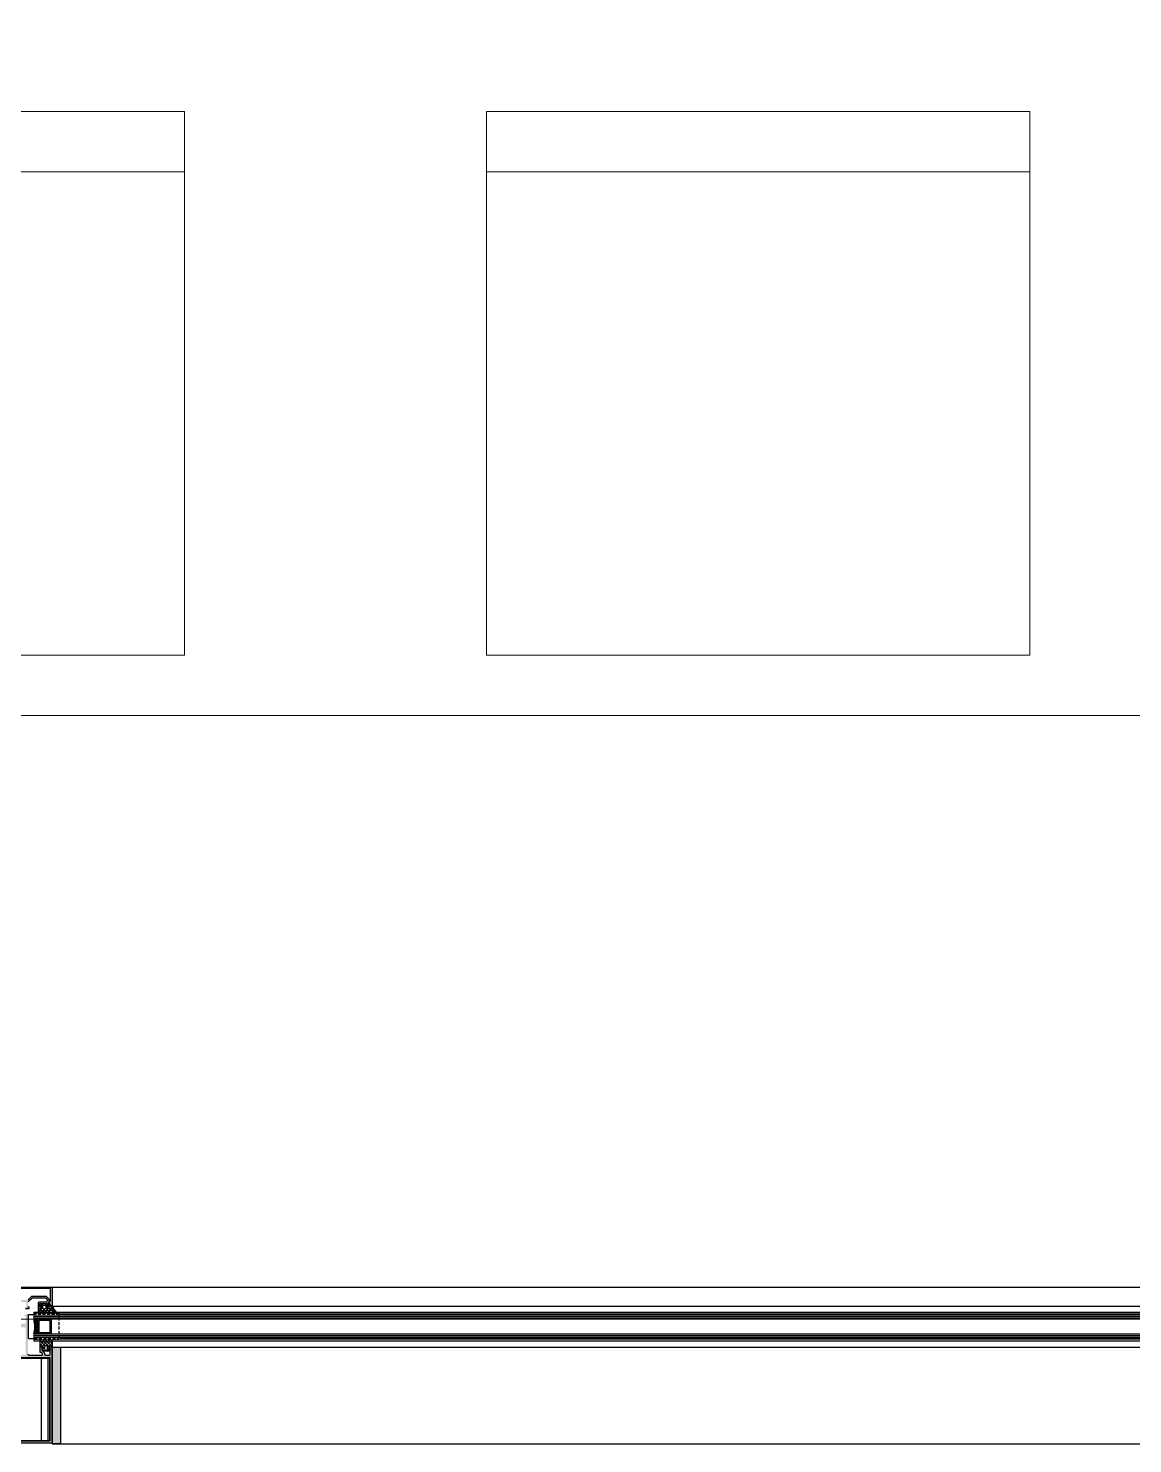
# Model space of a CAD drawing. Header units: millimetres. Extents: x 809 to 8159, y 33 to 4533.
# Drawn here: x 3584.4 to 3675.8, y 3467.1 to 3584.2 of the extents above; entities that cross this region are included whole.
import ezdxf

# ---------------------------------------------------------------- set-up
doc = ezdxf.new("R2010")
doc.units = ezdxf.units.MM
doc.linetypes.add('HIDDEN', pattern=[0.375, 0.25, -0.125])
for name, color, linetype in [('3', 11, 'Continuous'), ('5', 11, 'Continuous'), ('FITILLER', 240, 'Continuous'), ('GORUNUS-TARAMA', 11, 'Continuous')]:
    doc.layers.add(name, color=color, linetype=linetype)
doc.layers.add('cam', color=5, linetype='Continuous', lineweight=0)
doc.layers.add('TEFRİŞ', color=130, linetype='Continuous', lineweight=0)

# ---------------------------------------------------------------- blocks, each defined once
blk = doc.blocks.new('TABURE')
at = {"layer": 'TEFRİŞ'}
for p, q in [((34528.62, -4739.8), (34573.08, -4732.83)), ((34573.08, -4732.83), (34580.05, -4777.29)), ((34535.59, -4784.26), (34528.62, -4739.8)), ((34579.28, -4772.35), (34534.82, -4779.32)), ((34580.05, -4777.29), (34535.59, -4784.26))]:
    blk.add_line(p, q, dxfattribs=at)
blk = doc.blocks.new('ajsdfxcvzx')
h = blk.add_hatch(color=256)
edge = h.paths.add_edge_path()
edge.add_arc((35542.11, -5111.43), 0.05, 0, 90)
edge.add_line((35542.11, -5111.38), (35537.47, -5111.38))
edge.add_arc((35537.47, -5111.43), 0.05, 90, 180)
edge.add_line((35537.42, -5111.43), (35537.42, -5112.38))
edge.add_line((35537.42, -5112.38), (35537.56, -5112.49))
edge.add_arc((35537.52, -5112.53), 0.05, -40, 50, ccw=False)
edge.add_line((35537.56, -5112.56), (35537.33, -5112.84))
edge.add_arc((35537.31, -5112.83), 0.02, 180, 320, ccw=False)
edge.add_line((35537.29, -5112.83), (35537.29, -5111.3))
edge.add_arc((35537.34, -5111.3), 0.05, 90, 180, ccw=False)
edge.add_line((35537.34, -5111.25), (35542.24, -5111.25))
edge.add_arc((35542.24, -5111.3), 0.05, 0, 90, ccw=False)
edge.add_line((35542.29, -5111.3), (35542.29, -5112.83))
edge.add_arc((35542.27, -5112.83), 0.02, -140, 0, ccw=False)
edge.add_line((35542.26, -5112.84), (35542.03, -5112.56))
edge.add_arc((35542.06, -5112.53), 0.05, 130, 220, ccw=False)
edge.add_line((35542.03, -5112.49), (35542.16, -5112.38))
edge.add_line((35542.16, -5112.38), (35542.16, -5111.43))
h = blk.add_hatch(color=256)
edge = h.paths.add_edge_path()
edge.add_line((35541.27, -5112.62), (35541.87, -5112.62))
edge.add_line((35541.87, -5112.62), (35542.11, -5112.9))
edge.add_line((35542.11, -5112.9), (35541.9, -5112.9))
edge.add_line((35541.9, -5112.9), (35541.9, -5112.97))
edge.add_arc((35541.95, -5112.97), 0.05, 180, 270)
edge.add_line((35541.95, -5113.02), (35542.29, -5113.02))
edge.add_line((35542.29, -5113.02), (35542.29, -5112.92))
edge.add_line((35542.29, -5112.92), (35541.99, -5112.56))
edge.add_arc((35542.03, -5112.53), 0.05, 130, 220, ccw=False)
edge.add_line((35542, -5112.49), (35542.09, -5112.41))
edge.add_arc((35542.05, -5112.38), 0.05, 310, 400)
edge.add_line((35542.09, -5112.34), (35541.84, -5112.04))
edge.add_arc((35541.8, -5112.07), 0.05, 40, 90)
edge.add_line((35541.8, -5112.02), (35540.62, -5112.02))
edge.add_arc((35540.62, -5112.07), 0.05, 90, 135)
edge.add_line((35540.58, -5112.04), (35540.41, -5112.21))
edge.add_line((35540.41, -5112.21), (35540.41, -5112.26))
edge.add_line((35540.41, -5112.26), (35540.36, -5112.26))
edge.add_line((35540.36, -5112.26), (35540.31, -5112.31))
edge.add_arc((35540.27, -5112.28), 0.05, 270, 315, ccw=False)
edge.add_line((35540.27, -5112.33), (35539.32, -5112.33))
edge.add_arc((35539.32, -5112.28), 0.05, 225, 270, ccw=False)
edge.add_line((35539.28, -5112.31), (35539.22, -5112.26))
edge.add_line((35539.22, -5112.26), (35539.18, -5112.26))
edge.add_line((35539.18, -5112.26), (35539.18, -5112.21))
edge.add_line((35539.18, -5112.21), (35539.01, -5112.04))
edge.add_arc((35538.97, -5112.07), 0.05, 45, 90)
edge.add_line((35538.97, -5112.02), (35537.79, -5112.02))
edge.add_arc((35537.79, -5112.07), 0.05, 90, 140)
edge.add_line((35537.75, -5112.04), (35537.5, -5112.34))
edge.add_arc((35537.53, -5112.38), 0.05, 140, 230)
edge.add_line((35537.5, -5112.41), (35537.59, -5112.49))
edge.add_arc((35537.56, -5112.53), 0.05, -40, 50, ccw=False)
edge.add_line((35537.6, -5112.56), (35537.3, -5112.92))
edge.add_line((35537.3, -5112.92), (35537.3, -5113.02))
edge.add_line((35537.3, -5113.02), (35537.64, -5113.02))
edge.add_arc((35537.64, -5112.97), 0.05, 270, 360)
edge.add_line((35537.69, -5112.97), (35537.69, -5112.9))
edge.add_line((35537.69, -5112.9), (35537.48, -5112.9))
edge.add_line((35537.48, -5112.9), (35537.72, -5112.62))
edge.add_line((35537.72, -5112.62), (35538.32, -5112.62))
edge.add_line((35538.32, -5112.62), (35538.32, -5112.9))
edge.add_line((35538.32, -5112.9), (35538.19, -5112.9))
edge.add_line((35538.19, -5112.9), (35538.19, -5112.97))
edge.add_arc((35538.24, -5112.97), 0.05, 180, 270)
edge.add_line((35538.24, -5113.02), (35538.44, -5113.02))
edge.add_line((35538.44, -5113.02), (35538.44, -5112.55))
edge.add_arc((35538.39, -5112.55), 0.05, 0, 90)
edge.add_line((35538.39, -5112.5), (35537.81, -5112.5))
edge.add_arc((35537.81, -5112.45), 0.05, 230, 270, ccw=False)
edge.add_line((35537.78, -5112.49), (35537.67, -5112.4))
edge.add_arc((35537.7, -5112.36), 0.05, 140, 230, ccw=False)
edge.add_line((35537.67, -5112.33), (35537.81, -5112.16))
edge.add_arc((35537.85, -5112.19), 0.05, 90, 140, ccw=False)
edge.add_line((35537.85, -5112.14), (35538.92, -5112.14))
edge.add_arc((35538.92, -5112.19), 0.05, 45, 90, ccw=False)
edge.add_line((35538.96, -5112.16), (35539.28, -5112.48))
edge.add_arc((35539.24, -5112.52), 0.05, 0, 45, ccw=False)
edge.add_line((35539.29, -5112.52), (35539.29, -5112.92))
edge.add_line((35539.29, -5112.92), (35539.19, -5112.92))
edge.add_line((35539.19, -5112.92), (35539.19, -5113.02))
edge.add_line((35539.19, -5113.02), (35539.49, -5113.02))
edge.add_arc((35539.49, -5112.97), 0.05, 270, 360)
edge.add_line((35539.54, -5112.97), (35539.54, -5112.9))
edge.add_line((35539.54, -5112.9), (35539.41, -5112.9))
edge.add_line((35539.41, -5112.9), (35539.41, -5112.53))
edge.add_arc((35539.46, -5112.53), 0.05, 90, 180, ccw=False)
edge.add_line((35539.46, -5112.48), (35540.12, -5112.48))
edge.add_arc((35540.12, -5112.53), 0.05, 0, 90, ccw=False)
edge.add_line((35540.17, -5112.53), (35540.17, -5112.9))
edge.add_line((35540.17, -5112.9), (35540.04, -5112.9))
edge.add_line((35540.04, -5112.9), (35540.04, -5112.97))
edge.add_arc((35540.09, -5112.97), 0.05, 180, 270)
edge.add_line((35540.09, -5113.02), (35540.39, -5113.02))
edge.add_line((35540.39, -5113.02), (35540.39, -5112.92))
edge.add_line((35540.39, -5112.92), (35540.29, -5112.92))
edge.add_line((35540.29, -5112.92), (35540.29, -5112.52))
edge.add_arc((35540.34, -5112.52), 0.05, 135, 180, ccw=False)
edge.add_line((35540.31, -5112.48), (35540.63, -5112.16))
edge.add_arc((35540.67, -5112.19), 0.05, 90, 135, ccw=False)
edge.add_line((35540.67, -5112.14), (35541.74, -5112.14))
edge.add_arc((35541.74, -5112.19), 0.05, 40, 90, ccw=False)
edge.add_line((35541.78, -5112.16), (35541.92, -5112.33))
edge.add_arc((35541.89, -5112.36), 0.05, -50, 40, ccw=False)
edge.add_line((35541.92, -5112.4), (35541.81, -5112.49))
edge.add_arc((35541.78, -5112.45), 0.05, 270, 310, ccw=False)
edge.add_line((35541.78, -5112.5), (35541.2, -5112.5))
edge.add_arc((35541.2, -5112.55), 0.05, 90, 180)
edge.add_line((35541.15, -5112.55), (35541.15, -5113.02))
edge.add_line((35541.15, -5113.02), (35541.35, -5113.02))
edge.add_arc((35541.35, -5112.97), 0.05, 270, 360)
edge.add_line((35541.4, -5112.97), (35541.4, -5112.9))
edge.add_line((35541.4, -5112.9), (35541.27, -5112.9))
edge.add_line((35541.27, -5112.9), (35541.27, -5112.62))
h = blk.add_hatch(color=256)
edge = h.paths.add_edge_path()
edge.add_line((35537.54, -5116.24), (35537.54, -5116.31))
edge.add_line((35537.54, -5116.31), (35537.45, -5116.31))
edge.add_line((35537.45, -5116.31), (35537.45, -5116.79))
edge.add_arc((35537.55, -5116.79), 0.1, -180, -90)
edge.add_line((35537.55, -5116.89), (35537.83, -5116.89))
edge.add_arc((35537.83, -5116.79), 0.1, -90, 0)
edge.add_line((35537.93, -5116.79), (35537.93, -5116.71))
edge.add_arc((35537.98, -5116.71), 0.05, 135, 180, ccw=False)
edge.add_line((35537.95, -5116.68), (35538.12, -5116.51))
edge.add_arc((35538.08, -5116.47), 0.05, -45, 0)
edge.add_line((35538.13, -5116.47), (35538.13, -5116.31))
edge.add_line((35538.13, -5116.31), (35538.04, -5116.31))
edge.add_line((35538.04, -5116.31), (35538.04, -5116.24))
edge.add_arc((35538.09, -5116.24), 0.05, -270, -180, ccw=False)
edge.add_line((35538.09, -5116.19), (35538.29, -5116.19))
edge.add_line((35538.29, -5116.19), (35538.29, -5116.63))
edge.add_arc((35538.24, -5116.63), 0.05, -90, 0, ccw=False)
edge.add_line((35538.24, -5116.68), (35538.18, -5116.68))
edge.add_arc((35538.18, -5116.73), 0.05, 90, 135)
edge.add_line((35538.14, -5116.7), (35538.11, -5116.73))
edge.add_arc((35538.14, -5116.76), 0.05, 135, 180)
edge.add_line((35538.09, -5116.76), (35538.09, -5116.84))
edge.add_arc((35538.14, -5116.84), 0.05, -180, -90)
edge.add_line((35538.14, -5116.89), (35538.39, -5116.89))
edge.add_line((35538.39, -5116.89), (35538.76, -5116.89))
edge.add_line((35538.76, -5116.89), (35538.79, -5116.92))
edge.add_line((35538.79, -5116.92), (35538.82, -5116.89))
edge.add_line((35538.82, -5116.89), (35539.19, -5116.89))
edge.add_arc((35539.2, -5116.8), 0.0919, -95.0705, 0.955)
edge.add_line((35539.29, -5116.8), (35539.29, -5114.52))
edge.add_arc((35539.29, -5114.5), 0.02, -90, 90)
edge.add_line((35539.29, -5114.48), (35539.29, -5114.46))
edge.add_arc((35539.29, -5114.44), 0.02, -90, 90)
edge.add_line((35539.29, -5114.42), (35539.29, -5113.49))
edge.add_line((35539.29, -5113.49), (35539.43, -5113.49))
edge.add_arc((35539.43, -5113.55), 0.06, 0, 90, ccw=False)
edge.add_line((35539.49, -5113.55), (35539.56, -5113.55))
edge.add_arc((35539.56, -5113.58), 0.03, 0, 90, ccw=False)
edge.add_line((35539.59, -5113.58), (35539.59, -5113.62))
edge.add_arc((35539.56, -5113.62), 0.03, -90, 0, ccw=False)
edge.add_line((35539.56, -5113.65), (35539.49, -5113.65))
edge.add_line((35539.49, -5113.65), (35539.49, -5114.29))
edge.add_line((35539.49, -5114.29), (35539.74, -5114.29))
edge.add_line((35539.74, -5114.29), (35539.79, -5114.34))
edge.add_line((35539.79, -5114.34), (35539.84, -5114.29))
edge.add_line((35539.84, -5114.29), (35540.09, -5114.29))
edge.add_line((35540.09, -5114.29), (35540.09, -5113.65))
edge.add_line((35540.09, -5113.65), (35540.02, -5113.65))
edge.add_arc((35540.02, -5113.62), 0.03, -180, -90, ccw=False)
edge.add_line((35539.99, -5113.62), (35539.99, -5113.58))
edge.add_arc((35540.02, -5113.58), 0.03, -270, -180, ccw=False)
edge.add_line((35540.02, -5113.55), (35540.09, -5113.55))
edge.add_arc((35540.15, -5113.55), 0.06, 90, 180, ccw=False)
edge.add_line((35540.15, -5113.49), (35540.29, -5113.49))
edge.add_line((35540.29, -5113.49), (35540.29, -5114.42))
edge.add_arc((35540.29, -5114.44), 0.02, 90, 270)
edge.add_line((35540.29, -5114.46), (35540.29, -5114.48))
edge.add_arc((35540.29, -5114.5), 0.02, 90, 270)
edge.add_line((35540.29, -5114.52), (35540.29, -5116.8))
edge.add_arc((35540.39, -5116.8), 0.0919, 179.045, 275.0705)
edge.add_line((35540.39, -5116.89), (35540.76, -5116.89))
edge.add_line((35540.76, -5116.89), (35540.79, -5116.92))
edge.add_line((35540.79, -5116.92), (35540.82, -5116.89))
edge.add_line((35540.82, -5116.89), (35541.19, -5116.89))
edge.add_line((35541.19, -5116.89), (35541.44, -5116.89))
edge.add_arc((35541.44, -5116.84), 0.05, -90, 0)
edge.add_line((35541.49, -5116.84), (35541.49, -5116.76))
edge.add_arc((35541.44, -5116.76), 0.05, 0, 45)
edge.add_line((35541.48, -5116.73), (35541.45, -5116.7))
edge.add_arc((35541.41, -5116.73), 0.05, 45, 90)
edge.add_line((35541.41, -5116.68), (35541.34, -5116.68))
edge.add_arc((35541.34, -5116.63), 0.05, -180, -90, ccw=False)
edge.add_line((35541.29, -5116.63), (35541.29, -5116.19))
edge.add_line((35541.29, -5116.19), (35541.49, -5116.19))
edge.add_arc((35541.49, -5116.24), 0.05, 0, 90, ccw=False)
edge.add_line((35541.54, -5116.24), (35541.54, -5116.31))
edge.add_line((35541.54, -5116.31), (35541.45, -5116.31))
edge.add_line((35541.45, -5116.31), (35541.45, -5116.47))
edge.add_arc((35541.5, -5116.47), 0.05, 180, 225)
edge.add_line((35541.47, -5116.51), (35541.64, -5116.68))
edge.add_arc((35541.6, -5116.71), 0.05, 0, 45, ccw=False)
edge.add_line((35541.65, -5116.71), (35541.65, -5116.79))
edge.add_arc((35541.75, -5116.79), 0.1, -180, -90)
edge.add_line((35541.75, -5116.89), (35542.03, -5116.89))
edge.add_arc((35542.03, -5116.79), 0.1, -90, 0)
edge.add_line((35542.13, -5116.79), (35542.13, -5116.31))
edge.add_line((35542.13, -5116.31), (35542.04, -5116.31))
edge.add_line((35542.04, -5116.31), (35542.04, -5116.24))
edge.add_arc((35542.09, -5116.24), 0.05, -270, -180, ccw=False)
edge.add_line((35542.09, -5116.19), (35542.29, -5116.19))
edge.add_line((35542.29, -5116.19), (35542.29, -5124.18))
edge.add_line((35542.29, -5124.18), (35537.29, -5124.18))
edge.add_line((35537.29, -5124.18), (35537.29, -5116.19))
edge.add_line((35537.29, -5116.19), (35537.49, -5116.19))
edge.add_arc((35537.49, -5116.24), 0.05, 0, 90, ccw=False)
h.paths.add_polyline_path([(35542.09, -5117.08), (35542.09, -5123.98), (35537.49, -5123.98), (35537.49, -5117.08), (35539.79, -5117.08)], flags=16)
edge = h.paths.add_edge_path(flags=16)
edge.add_arc((35539.59, -5114.68), 0.1, 90, 180)
edge.add_line((35539.49, -5114.68), (35539.49, -5116.78))
edge.add_arc((35539.59, -5116.78), 0.1, -180, -90)
edge.add_line((35539.59, -5116.88), (35539.99, -5116.88))
edge.add_arc((35539.99, -5116.78), 0.1, -90, 0)
edge.add_line((35540.09, -5116.78), (35540.09, -5114.68))
edge.add_arc((35539.99, -5114.68), 0.1, 0, 90)
edge.add_line((35539.99, -5114.58), (35539.59, -5114.58))
h = blk.add_hatch()
h.set_pattern_fill('NET', color=256, angle=-90, style=0)
h.set_pattern_definition([(270, (35533.33661, -5172.36346), (0.125, -4e-17), []), (360, (35533.33661, -5172.36346), (4e-17, 0.125), [])])
h.paths.add_polyline_path([(35541.09, -5113.94), (35541.09, -5115.1), (35540.79, -5115.1), (35540.83, -5114.91), (35540.85, -5114.67), (35540.85, -5114.41), (35540.82, -5114.08), (35540.8, -5113.94)])
at = {"layer": 'FITILLER'}
h = blk.add_hatch(dxfattribs=at)
h.set_pattern_fill('NET', color=256, scale=1.5, angle=-45, style=0)
h.set_pattern_definition([(225, (35525.30637, -5098.60583), (-0.1325825, 0.1325825), []), (135, (35525.30637, -5098.60583), (0.1325825, 0.1325825), [])])
edge = h.paths.add_edge_path(flags=16)
edge.add_arc((35541.68, -5112.85), 0.1, 0, 90, ccw=False)
edge.add_line((35541.78, -5112.85), (35541.78, -5112.97))
edge.add_arc((35541.68, -5112.97), 0.1, -90, 0, ccw=False)
edge.add_line((35541.68, -5113.07), (35541.63, -5113.07))
edge.add_arc((35541.63, -5112.97), 0.1, 180, 270, ccw=False)
edge.add_line((35541.53, -5112.97), (35541.53, -5112.85))
edge.add_arc((35541.63, -5112.85), 0.1, 90, 180, ccw=False)
edge.add_line((35541.63, -5112.75), (35541.68, -5112.75))
edge = h.paths.add_edge_path()
edge.add_arc((35542.64, -5113.01), 0.2, 190, 220.2331, ccw=False)
edge.add_line((35542.44, -5113.04), (35542.42, -5112.91))
edge.add_arc((35542.37, -5112.92), 0.05, 10, 75)
edge.add_line((35542.38, -5112.87), (35542.31, -5112.85))
edge.add_line((35542.31, -5112.85), (35542.31, -5113.02))
edge.add_line((35542.31, -5113.02), (35541.93, -5113.02))
edge.add_arc((35541.93, -5112.97), 0.05, 180, 270, ccw=False)
edge.add_line((35541.88, -5112.97), (35541.88, -5112.85))
edge.add_line((35541.88, -5112.85), (35541.98, -5112.85))
edge.add_line((35541.98, -5112.85), (35541.98, -5112.8))
edge.add_line((35541.98, -5112.8), (35541.9, -5112.67))
edge.add_arc((35541.86, -5112.7), 0.05, 30, 90)
edge.add_line((35541.86, -5112.65), (35541.45, -5112.65))
edge.add_arc((35541.45, -5112.7), 0.05, 90, 150)
edge.add_line((35541.4, -5112.67), (35541.33, -5112.8))
edge.add_line((35541.33, -5112.8), (35541.33, -5112.85))
edge.add_line((35541.33, -5112.85), (35541.43, -5112.85))
edge.add_line((35541.43, -5112.85), (35541.43, -5112.97))
edge.add_arc((35541.38, -5112.97), 0.05, 270, 360, ccw=False)
edge.add_line((35541.38, -5113.02), (35541.15, -5113.02))
edge.add_line((35541.15, -5113.02), (35541.15, -5113.37))
edge.add_line((35541.15, -5113.37), (35541.3, -5113.37))
edge.add_line((35541.3, -5113.37), (35541.3, -5113.22))
edge.add_arc((35541.35, -5113.22), 0.05, 90, 180, ccw=False)
edge.add_line((35541.35, -5113.17), (35541.37, -5113.17))
edge.add_arc((35541.37, -5113.22), 0.05, 0, 90, ccw=False)
edge.add_line((35541.42, -5113.22), (35541.42, -5113.37))
edge.add_line((35541.42, -5113.37), (35541.57, -5113.37))
edge.add_line((35541.57, -5113.37), (35541.57, -5113.22))
edge.add_arc((35541.62, -5113.22), 0.05, 90, 180, ccw=False)
edge.add_line((35541.62, -5113.17), (35541.64, -5113.17))
edge.add_arc((35541.64, -5113.22), 0.05, 0, 90, ccw=False)
edge.add_line((35541.69, -5113.22), (35541.69, -5113.37))
edge.add_line((35541.69, -5113.37), (35541.84, -5113.37))
edge.add_line((35541.84, -5113.37), (35541.84, -5113.22))
edge.add_arc((35541.89, -5113.22), 0.05, 90, 180, ccw=False)
edge.add_line((35541.89, -5113.17), (35541.91, -5113.17))
edge.add_arc((35541.91, -5113.22), 0.05, 0, 90, ccw=False)
edge.add_line((35541.96, -5113.22), (35541.96, -5113.37))
edge.add_line((35541.96, -5113.37), (35542.11, -5113.37))
edge.add_line((35542.11, -5113.37), (35542.11, -5113.22))
edge.add_arc((35542.16, -5113.22), 0.05, 90, 180, ccw=False)
edge.add_line((35542.16, -5113.17), (35542.27, -5113.17))
edge.add_arc((35542.27, -5113.22), 0.05, 50, 90, ccw=False)
edge.add_line((35542.3, -5113.19), (35542.62, -5113.45))
edge.add_arc((35542.66, -5113.42), 0.05, 220.2331, 400.2331)
edge.add_line((35542.7, -5113.39), (35542.48, -5113.14))
h = blk.add_hatch(dxfattribs=at)
h.set_pattern_fill('NET', color=256, scale=1.5, angle=-45, style=0)
h.set_pattern_definition([(225, (35529.5479, -5102.58182), (-0.1325825, 0.1325825), []), (135, (35529.5479, -5102.58182), (0.1325825, 0.1325825), [])])
edge = h.paths.add_edge_path(flags=16)
edge.add_arc((35541.77, -5116.21), 0.1, 90, 180)
edge.add_line((35541.67, -5116.21), (35541.67, -5116.37))
edge.add_arc((35541.77, -5116.37), 0.1, 180, 270)
edge.add_line((35541.77, -5116.47), (35541.82, -5116.47))
edge.add_arc((35541.82, -5116.37), 0.1, 270, 360)
edge.add_line((35541.92, -5116.37), (35541.92, -5116.21))
edge.add_arc((35541.82, -5116.21), 0.1, 0, 90)
edge.add_line((35541.82, -5116.11), (35541.77, -5116.11))
edge = h.paths.add_edge_path()
edge.add_line((35541.29, -5116.2), (35541.29, -5115.68))
edge.add_arc((35541.3, -5115.68), 0.01, 45, 180, ccw=False)
edge.add_line((35541.31, -5115.67), (35541.42, -5115.78))
edge.add_arc((35541.43, -5115.78), 0.00893, 225, 315)
edge.add_line((35541.43, -5115.78), (35541.54, -5115.67))
edge.add_arc((35541.55, -5115.68), 0.00893, 45, 135, ccw=False)
edge.add_line((35541.56, -5115.67), (35541.67, -5115.78))
edge.add_arc((35541.67, -5115.78), 0.00893, 225, 315)
edge.add_line((35541.68, -5115.78), (35541.79, -5115.67))
edge.add_arc((35541.79, -5115.68), 0.00893, 45, 135, ccw=False)
edge.add_line((35541.8, -5115.67), (35541.91, -5115.78))
edge.add_arc((35541.92, -5115.78), 0.00893, 225, 315)
edge.add_line((35541.92, -5115.78), (35542.03, -5115.67))
edge.add_arc((35542.04, -5115.68), 0.00893, 45, 135, ccw=False)
edge.add_line((35542.04, -5115.67), (35542.15, -5115.78))
edge.add_arc((35542.16, -5115.78), 0.00893, 225, 315)
edge.add_line((35542.17, -5115.78), (35542.28, -5115.67))
edge.add_arc((35542.28, -5115.68), 0.01, 0, 135, ccw=False)
edge.add_line((35542.29, -5115.68), (35542.29, -5116.2))
edge.add_line((35542.29, -5116.2), (35542.07, -5116.2))
edge.add_arc((35542.07, -5116.25), 0.05, 90, 180)
edge.add_line((35542.02, -5116.25), (35542.02, -5116.37))
edge.add_line((35542.02, -5116.37), (35542.12, -5116.37))
edge.add_line((35542.12, -5116.37), (35542.12, -5116.42))
edge.add_line((35542.12, -5116.42), (35542.04, -5116.55))
edge.add_arc((35542, -5116.52), 0.05, 270, 330, ccw=False)
edge.add_line((35542, -5116.57), (35541.59, -5116.57))
edge.add_arc((35541.59, -5116.52), 0.05, 210, 270, ccw=False)
edge.add_line((35541.54, -5116.55), (35541.47, -5116.42))
edge.add_line((35541.47, -5116.42), (35541.47, -5116.37))
edge.add_line((35541.47, -5116.37), (35541.57, -5116.37))
edge.add_line((35541.57, -5116.37), (35541.57, -5116.25))
edge.add_arc((35541.52, -5116.25), 0.05, 0, 90)
edge.add_line((35541.52, -5116.2), (35541.29, -5116.2))
h = blk.add_hatch(dxfattribs=at)
h.set_pattern_fill('DOTS', color=256, scale=1.2, angle=-135, style=0)
h.set_pattern_definition([(315, (35400.73271, -5022.02654), (-0.026516504, -0.079549513), [0, -0.075])])
h.paths.add_polyline_path([(35542.31, -5116.22), (35542.99, -5116.22), (35542.99, -5124.22), (35542.31, -5124.22)])
at = {"linetype": 'HIDDEN'}
for p, q in [((35542.88, -5113.52), (35540.79, -5113.52)), ((35542.88, -5115.52), (35542.88, -5113.52)), ((35540.82, -5115.52), (35542.88, -5115.52))]:
    blk.add_line(p, q, dxfattribs=at)
for p, q in [((35540.8, -5113.52), (35540.79, -5113.52)), ((35541.09, -5113.92), (35541.09, -5114.52))]:
    blk.add_line(p, q)
at = {"elevation": 0}
blk.add_lwpolyline([(35542.16, -5111.43, 0.414214), (35542.11, -5111.38), (35537.47, -5111.38, 0.414214), (35537.42, -5111.43), (35537.42, -5112.38), (35537.56, -5112.49, -0.414214), (35537.56, -5112.56), (35537.33, -5112.84, -0.700208), (35537.29, -5112.83), (35537.29, -5111.3, -0.414214), (35537.34, -5111.25), (35542.24, -5111.25, -0.414214), (35542.29, -5111.3), (35542.29, -5112.83, -0.700208), (35542.26, -5112.84), (35542.03, -5112.56, -0.414214), (35542.03, -5112.49), (35542.16, -5112.38)], format="xyb", close=True, dxfattribs=at)
blk.add_lwpolyline([(35540.09, -5113.02), (35540.39, -5113.02), (35540.39, -5112.92), (35540.29, -5112.92)], dxfattribs=at)
for points in [[(35540.31, -5112.48), (35540.63, -5112.16, -0.198912), (35540.67, -5112.14), (35541.74, -5112.14, -0.221695), (35541.78, -5112.16), (35541.92, -5112.33, -0.414214), (35541.92, -5112.4), (35541.81, -5112.49, -0.176327), (35541.78, -5112.5), (35541.2, -5112.5, 0.414214), (35541.15, -5112.55), (35541.15, -5113.02), (35541.35, -5113.02, 0.414214), (35541.4, -5112.97), (35541.4, -5112.9), (35541.27, -5112.9), (35541.27, -5112.62), (35541.87, -5112.62), (35542.11, -5112.9), (35541.9, -5112.9), (35541.9, -5112.97, 0.414214), (35541.95, -5113.02), (35542.29, -5113.02), (35542.29, -5112.92), (35541.99, -5112.56, -0.414214), (35542, -5112.49), (35542.09, -5112.41, 0.414214), (35542.09, -5112.34), (35541.84, -5112.04, 0.221695), (35541.8, -5112.02), (35540.62, -5112.02, 0.198912), (35540.58, -5112.04), (35540.41, -5112.21), (35540.41, -5112.26), (35540.36, -5112.26), (35540.31, -5112.31, -0.198912)], [(35540.29, -5116.8, 0.445362), (35540.39, -5116.89), (35540.76, -5116.89), (35540.79, -5116.92), (35540.82, -5116.89), (35541.19, -5116.89), (35541.44, -5116.89, 0.414214), (35541.49, -5116.84), (35541.49, -5116.76, 0.198912), (35541.48, -5116.73), (35541.45, -5116.7, 0.198912), (35541.41, -5116.68), (35541.34, -5116.68, -0.414214), (35541.29, -5116.63), (35541.29, -5116.19), (35541.49, -5116.19, -0.414214), (35541.54, -5116.24), (35541.54, -5116.31), (35541.45, -5116.31), (35541.45, -5116.47, 0.198912), (35541.47, -5116.51), (35541.64, -5116.68, -0.198912), (35541.65, -5116.71), (35541.65, -5116.79, 0.414214), (35541.75, -5116.89), (35542.03, -5116.89, 0.414214), (35542.13, -5116.79), (35542.13, -5116.31), (35542.04, -5116.31), (35542.04, -5116.24, -0.414214), (35542.09, -5116.19), (35542.29, -5116.19), (35542.29, -5124.18), (35537.29, -5124.18)]]:
    blk.add_lwpolyline(points, format="xyb", dxfattribs=at)
for points in [[(35541.09, -5113.94), (35541.09, -5115.1), (35540.79, -5115.1), (35540.83, -5114.91), (35540.85, -5114.67), (35540.85, -5114.41), (35540.82, -5114.08), (35540.8, -5113.94)], [(35541.09, -5113.92), (35541.09, -5115.1), (35542.24, -5115.1), (35542.24, -5113.92)], [(35541.19, -5114.02), (35541.19, -5115), (35542.14, -5115), (35542.14, -5114.02)], [(35542.09, -5117.08), (35542.09, -5123.98), (35537.49, -5123.98), (35537.49, -5117.08), (35539.79, -5117.08)]]:
    blk.add_lwpolyline(points, close=True, dxfattribs=at)
at = {"layer": '3'}
for p, q in [((35540.34, -5115.52), (35540.34, -5113.52)), ((35540.34, -5113.52), (35540.79, -5113.52)), ((35540.34, -5115.52), (35540.79, -5115.52))]:
    blk.add_line(p, q, dxfattribs=at)
at = {"layer": '5'}
for p, q in [((35542.29, -5111.25), (35666.32, -5111.25)), ((35542.29, -5112.84), (35666.32, -5112.84)), ((35542.29, -5112.84), (35700.68, -5112.84)), ((35542.29, -5116.22), (35666.32, -5116.22)), ((35542.29, -5124.22), (35666.32, -5124.22))]:
    blk.add_line(p, q, dxfattribs=at)
at = {"layer": 'cam'}
for p, q in [((35666.32, -5113.32), (35540.79, -5113.32)), ((35540.79, -5113.32), (35540.79, -5113.92)), ((35666.32, -5113.42), (35540.79, -5113.42)), ((35666.32, -5113.62), (35540.79, -5113.62)), ((35666.32, -5113.72), (35540.79, -5113.72)), ((35666.32, -5113.82), (35540.79, -5113.82)), ((35666.32, -5113.52), (35542.94, -5113.52)), ((35666.32, -5113.92), (35540.79, -5113.92)), ((35666.32, -5115.12), (35540.79, -5115.12)), ((35540.79, -5115.12), (35540.79, -5115.72)), ((35666.32, -5115.22), (35540.79, -5115.22)), ((35666.32, -5115.32), (35540.79, -5115.32)), ((35666.32, -5115.42), (35540.79, -5115.42)), ((35666.32, -5115.62), (35540.79, -5115.62)), ((35666.32, -5115.72), (35540.79, -5115.72)), ((35666.32, -5115.52), (35542.95, -5115.52))]:
    blk.add_line(p, q, dxfattribs=at)
at = {"layer": 'FITILLER', "elevation": 0}
for points in [[(35542.48, -5113.14, -0.132688), (35542.44, -5113.04), (35542.42, -5112.91, 0.291473), (35542.38, -5112.87), (35542.31, -5112.85), (35542.31, -5113.02), (35541.93, -5113.02, -0.414214), (35541.88, -5112.97), (35541.88, -5112.85), (35541.98, -5112.85), (35541.98, -5112.8), (35541.9, -5112.67, 0.267949), (35541.86, -5112.65), (35541.45, -5112.65, 0.267949), (35541.4, -5112.67), (35541.33, -5112.8), (35541.33, -5112.85), (35541.43, -5112.85), (35541.43, -5112.97, -0.414214), (35541.38, -5113.02), (35541.15, -5113.02), (35541.15, -5113.37), (35541.3, -5113.37), (35541.3, -5113.22, -0.414214), (35541.35, -5113.17), (35541.37, -5113.17, -0.414214), (35541.42, -5113.22), (35541.42, -5113.37), (35541.57, -5113.37), (35541.57, -5113.22, -0.414214), (35541.62, -5113.17), (35541.64, -5113.17, -0.414214), (35541.69, -5113.22), (35541.69, -5113.37), (35541.84, -5113.37), (35541.84, -5113.22, -0.414214), (35541.89, -5113.17), (35541.91, -5113.17, -0.414214), (35541.96, -5113.22), (35541.96, -5113.37), (35542.11, -5113.37), (35542.11, -5113.22, -0.414214), (35542.16, -5113.17), (35542.27, -5113.17, -0.176327), (35542.3, -5113.19), (35542.62, -5113.45, 1), (35542.7, -5113.39)], [(35541.68, -5112.75, -0.414214), (35541.78, -5112.85), (35541.78, -5112.97, -0.414214), (35541.68, -5113.07), (35541.63, -5113.07, -0.414214), (35541.53, -5112.97), (35541.53, -5112.85, -0.414214), (35541.63, -5112.75)], [(35541.29, -5116.2), (35541.29, -5115.68, -0.668179), (35541.31, -5115.67), (35541.42, -5115.78, 0.414214), (35541.43, -5115.78), (35541.54, -5115.67, -0.414214), (35541.56, -5115.67), (35541.67, -5115.78, 0.414214), (35541.68, -5115.78), (35541.79, -5115.67, -0.414214), (35541.8, -5115.67), (35541.91, -5115.78, 0.414214), (35541.92, -5115.78), (35542.03, -5115.67, -0.414214), (35542.04, -5115.67), (35542.15, -5115.78, 0.414214), (35542.17, -5115.78), (35542.28, -5115.67, -0.668179), (35542.29, -5115.68), (35542.29, -5116.2), (35542.07, -5116.2, 0.414214), (35542.02, -5116.25), (35542.02, -5116.37), (35542.12, -5116.37), (35542.12, -5116.42), (35542.04, -5116.55, -0.267949), (35542, -5116.57), (35541.59, -5116.57, -0.267949), (35541.54, -5116.55), (35541.47, -5116.42), (35541.47, -5116.37), (35541.57, -5116.37), (35541.57, -5116.25, 0.414214), (35541.52, -5116.2)], [(35541.77, -5116.11, 0.414214), (35541.67, -5116.21), (35541.67, -5116.37, 0.414214), (35541.77, -5116.47), (35541.82, -5116.47, 0.414214), (35541.92, -5116.37), (35541.92, -5116.21, 0.414214), (35541.82, -5116.11)]]:
    blk.add_lwpolyline(points, format="xyb", close=True, dxfattribs=at)
blk.add_lwpolyline([(35542.31, -5116.22), (35542.99, -5116.22), (35542.99, -5124.22), (35542.31, -5124.22)], close=True, dxfattribs=at)
at = {"layer": 'GORUNUS-TARAMA'}
for p, q in [((35537.51, -5117.14), (35542.08, -5117.14)), ((35541.38, -5117.14), (35541.38, -5123.98)), ((35541.94, -5117.14), (35541.94, -5123.98)), ((35542.08, -5117.14), (35542.08, -5123.98)), ((35537.51, -5123.98), (35542.08, -5123.98))]:
    blk.add_line(p, q, dxfattribs=at)

msp = doc.modelspace()

# ---------------------------------------------------------------- linework, layer by layer
at = {"layer": 'TEFRİŞ', "elevation": 0}
msp.add_lwpolyline([(3141.83, 3527.35), (3141.83, 3477.35), (3911.83, 3477.35), (3911.83, 3527.35)], close=True, dxfattribs=at)

# ---------------------------------------------------------------- block references
at = {"layer": 'GORUNUS-TARAMA'}
msp.add_blockref('ajsdfxcvzx', (-31955.96, 8591.27), dxfattribs=at)
at = {"layer": 'TEFRİŞ', "rotation": 171.0863108917131}
for p in [(36974.5, -6500.3), (37044.5, -6500.3)]:
    msp.add_blockref('TABURE', p, dxfattribs=at)

doc.saveas('drawing.dxf')
